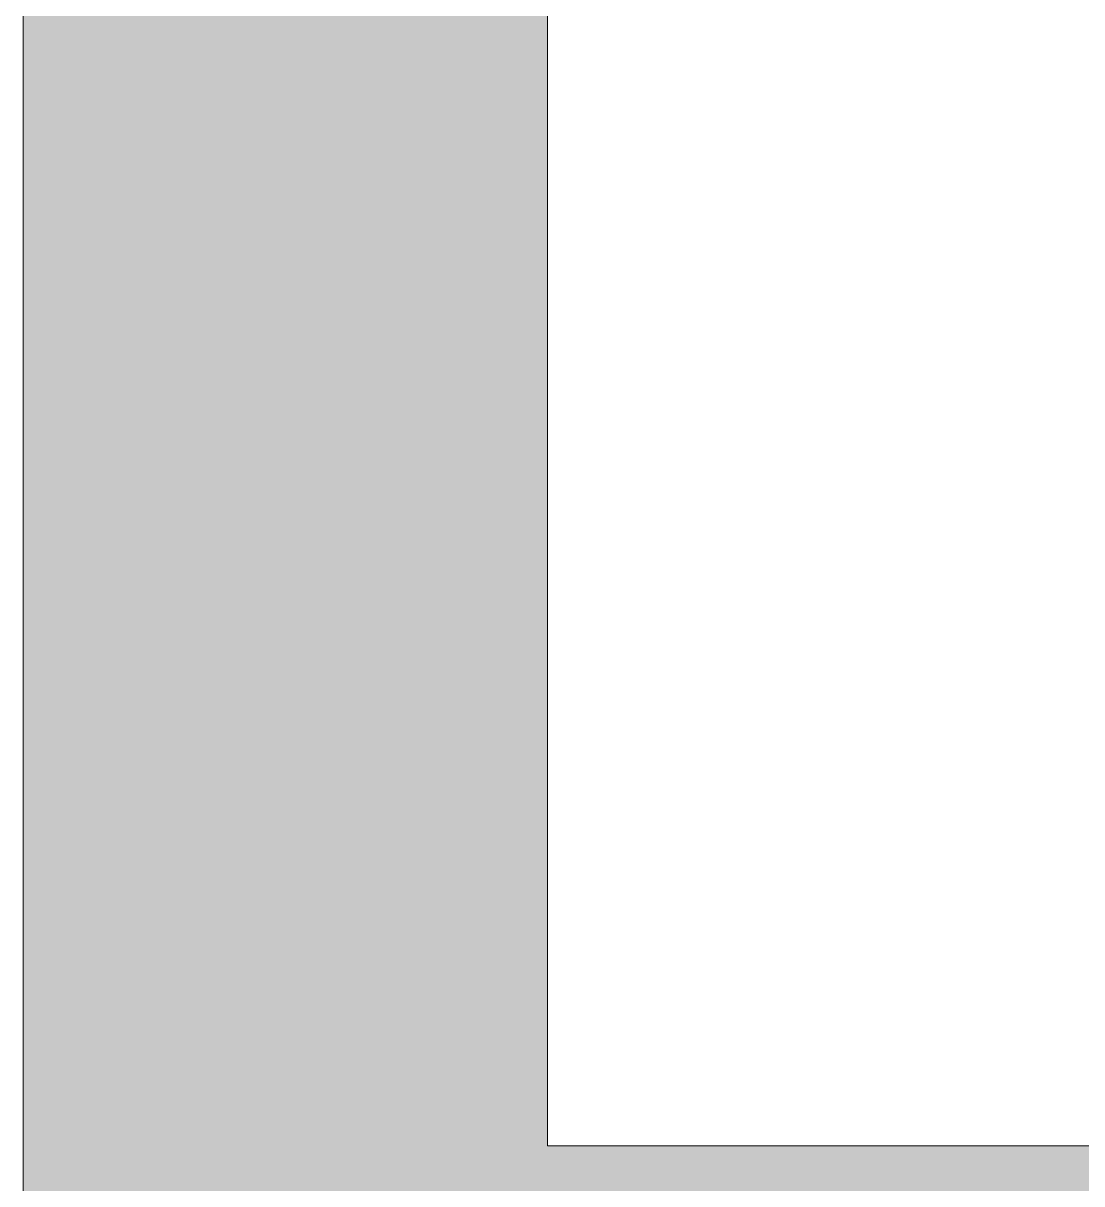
# Model space of a CAD drawing. Header units: millimetres. Extents: x 0 to 59350, y 0 to 29700.
# Drawn here: x 18380.4 to 18481.3, y 15639.5 to 15750.1 of the extents above; entities that cross this region are included whole.
import ezdxf

# ---------------------------------------------------------------- set-up
doc = ezdxf.new("R2010")
doc.units = ezdxf.units.MM
doc.linetypes.add('PUNKT2_S9', pattern=[1, 0, -1])
doc.layers.add('Standard', color=7, linetype='Continuous', lineweight=25)

msp = doc.modelspace()

# ---------------------------------------------------------------- hatches: boundary and pattern name
at = {"layer": 'Standard', "linetype": 'PUNKT2_S9', "lineweight": 18}
h = msp.add_hatch(color=59, dxfattribs=at)
h.paths.add_polyline_path([(18430.41, 15643.12), (18430.41, 16413.12), (18380.41, 16413.12), (18380.41, 15643.12)])
h.paths.add_polyline_path([(18430.41, 17168.12), (18430.41, 17953.12), (18380.41, 17953.12), (18380.41, 17168.12)])
h.paths.add_polyline_path([(18380.41, 18988.12), (18380.41, 18493.12), (18430.41, 18493.12), (18430.41, 18988.12)])
h.paths.add_polyline_path([(18380.41, 16898.12), (18380.41, 16683.12), (18430.41, 16683.12), (18430.41, 16898.12)])
h = msp.add_hatch(color=59, dxfattribs=at)
h.paths.add_polyline_path([(18792.91, 15643.12), (18380.41, 15643.12), (18380.41, 15538.12), (18792.91, 15538.12)])
h.paths.add_polyline_path([(20330.41, 15643.12), (19967.91, 15643.12), (19967.91, 15538.12), (20330.41, 15538.12)])

# ---------------------------------------------------------------- linework, layer by layer
at = {"layer": 'Standard', "color": 36, "linetype": 'Continuous', "lineweight": 18}
for p, q in [((18380.41, 16413.12), (18380.41, 15643.12)), ((18430.41, 15643.12), (18430.41, 16413.12)), ((18380.41, 15643.12), (18380.41, 15538.12)), ((18792.91, 15643.12), (18430.41, 15643.12))]:
    msp.add_line(p, q, dxfattribs=at)

doc.saveas('drawing.dxf')
